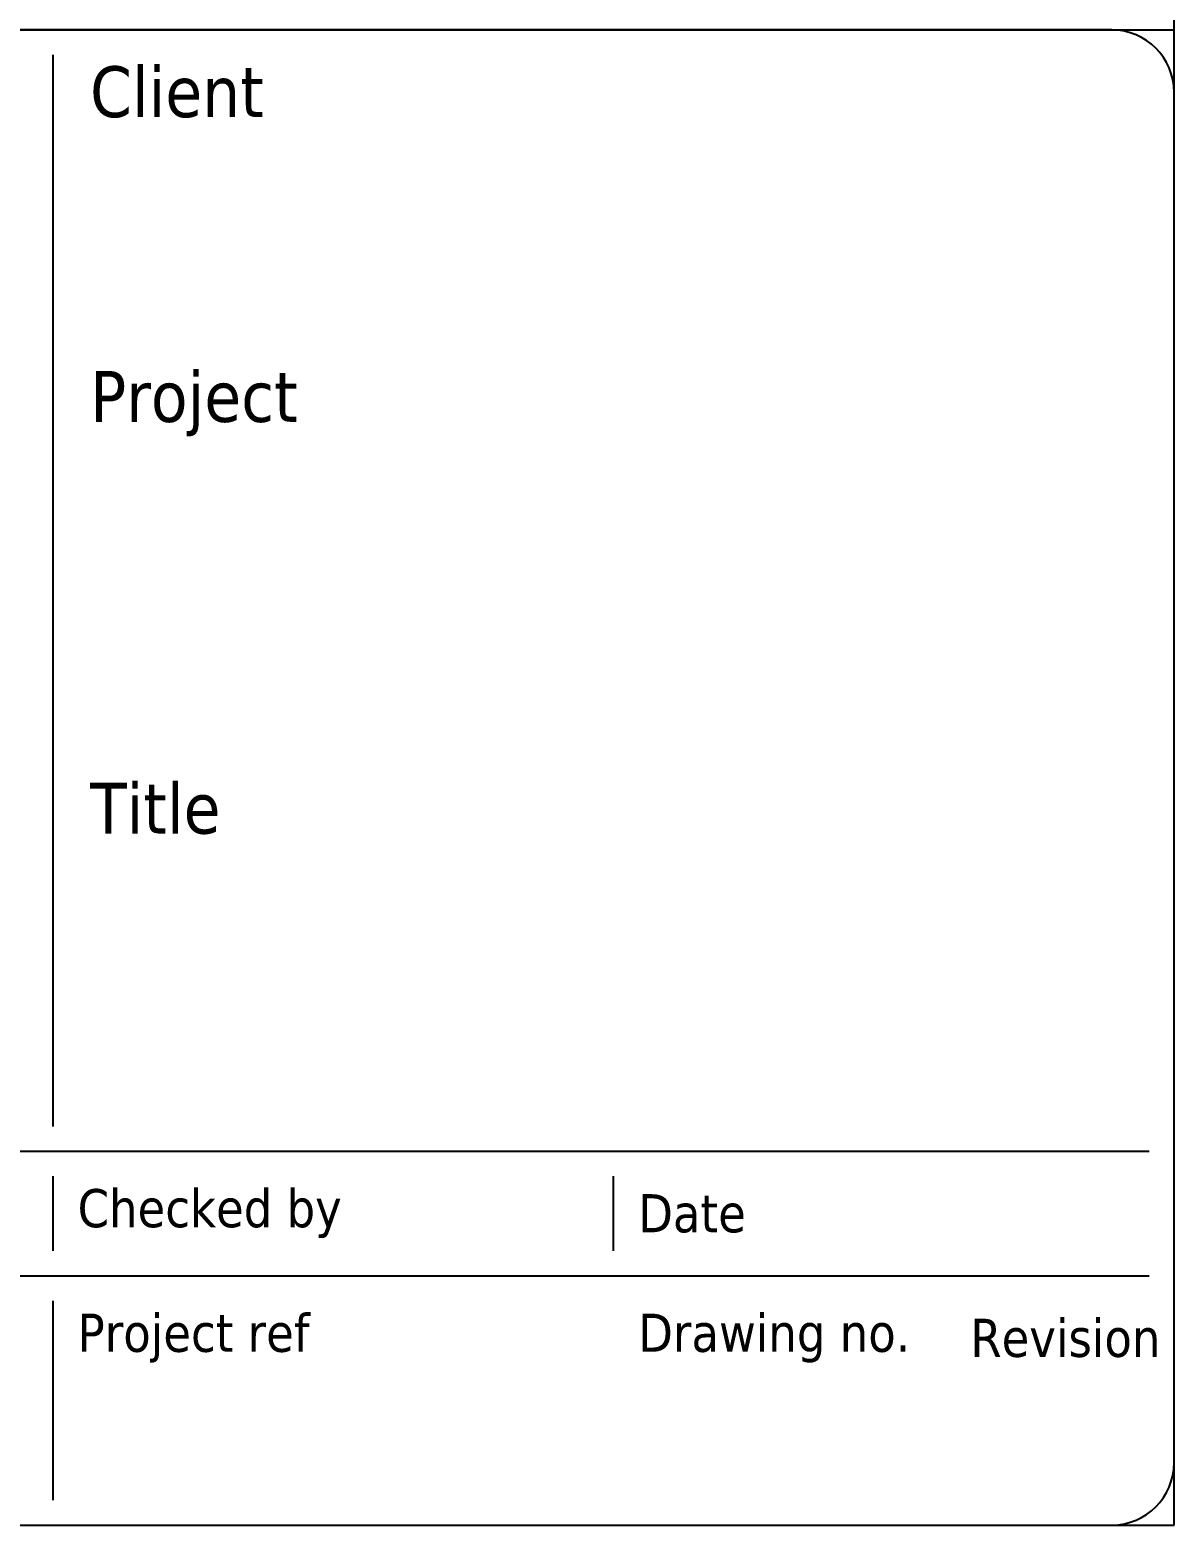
# Paper-space layout 'A3mask (portrait)' of a CAD drawing. Extents: x 0 to 277, y 0 to 394.
# Drawn here: x 231.9 to 276.9, y 0 to 58.8 of the extents above; entities that cross this region are included whole.
import ezdxf
from ezdxf.enums import TextEntityAlignment as Align

# ---------------------------------------------------------------- set-up
doc = ezdxf.new("R2010")
doc.units = 0
doc.layers.get('0').update_dxf_attribs({"linetype": 'CONTINUOUS'})
doc.layers.get('Defpoints').update_dxf_attribs({"linetype": 'CONTINUOUS'})
doc.layers.add('JPP_Mask', color=7, linetype='CONTINUOUS')
doc.styles.add('JPP', font='arial.ttf')

# ---------------------------------------------------------------- blocks, each defined once
blk = doc.blocks.new('A3mask (portrait)')
at = {"color": 154, "true_color": 0x004a91}
for p, q in [((274.4, 58.8), (191.1, 58.8)), ((232.75, 57.82), (232.75, 15.68)), ((276.85, 2.45), (276.85, 56.35)), ((189.63, 14.7), (275.87, 14.7)), ((232.75, 13.72), (232.75, 10.78)), ((254.8, 10.78), (254.8, 13.72)), ((189.63, 9.8), (275.87, 9.8)), ((232.75, 8.82), (232.75, 0.98)), ((191.1, 0), (274.4, 0))]:
    blk.add_line(p, q, dxfattribs=at)
for centre, start, end in [((274.4, 56.35), 0, 90), ((274.4, 2.45), 270, 0)]:
    blk.add_arc(centre, 2.45, start, end, dxfattribs=at)
at = {"layer": 'Defpoints'}
blk.add_lwpolyline([(276.85, 0), (276.85, 394.45), (0, 394.45), (0, 0)], close=True, dxfattribs=at)
blk.add_lwpolyline([(188.65, 0), (188.65, 58.8), (276.85, 58.8)], dxfattribs=at)
at = {"color": 2, "style": 'JPP'}
for s, insert, char_height, attachment_point in [('{\\fTahoma|b0|i0|c0|p34;Client}', (234.22, 56.35), 2, 4), ('{\\fTahoma|b0|i0|c0|p34;Project}', (234.22, 44.1), 2, 4), ('{\\fTahoma|b0|i0|c0|p34;Title}', (234.22, 28.175), 2, 4), ('{\\fTahoma|b0|i0|c0|p34;Checked by}', (233.73, 12.25), 1.5, 4), ('{\\fTahoma|b0|i0|c0|p34;Date}', (255.78, 12.25), 1.5, 4), ('{\\fTahoma|b0|i0|c0|p34;Project ref}', (233.73, 7.35), 1.5, 4), ('{\\fTahoma|b0|i0|c0|p34;Drawing no.}', (255.78, 7.35), 1.5, 4), ('{\\fTahoma|b0|i0|c0|p34;Revision}', (272.575, 7.35), 1.5, 5)]:
    blk.add_mtext(s, dxfattribs=dict(at, insert=insert, char_height=char_height, attachment_point=attachment_point))
at = {"color": 7, "style": 'JPP'}
for tag, p in [('Client', (244.02, 56.35)), ('Project1', (244.02, 44.1)), ('Project2', (244.02, 40.425)), ('Project3', (244.02, 36.75)), ('Title1', (244.02, 28.175)), ('Title2', (244.02, 24.5)), ('Title3', (244.02, 20.825)), ('Status', (191.1, 3.675))]:
    blk.add_attdef(tag, text='', height=1.7, dxfattribs=at).set_placement(p, align=Align.MIDDLE_LEFT)
at = {"color": 2, "style": 'JPP'}
for tag, p in [('Scale', (204.575, 12.25)), ('Drawn', (226.625, 12.25)), ('Checked', (248.675, 12.25)), ('Date', (270.725, 12.25))]:
    blk.add_attdef(tag, text='', height=1, dxfattribs=at).set_placement(p, align=Align.MIDDLE_CENTER)
at = {"color": 6, "style": 'JPP'}
for tag, p in [('Ref', (235.2, 3.675)), ('DrgNo.', (255.78, 3.675))]:
    blk.add_attdef(tag, text='', height=2, dxfattribs=at).set_placement(p, align=Align.MIDDLE_LEFT)
blk.add_attdef('Rev', text='', height=2, dxfattribs=at).set_placement((272.575, 3.675), align=Align.MIDDLE_CENTER)
blk = doc.blocks.new('A3revisionblock')
at = {"layer": 'Defpoints'}
for p, q in [((0, 10), (88.2, 10)), ((0, 0), (88.2, 0))]:
    blk.add_line(p, q, dxfattribs=at)
at = {"color": 2, "style": 'JPP'}
for s, p in [('Rev', (1.78, 6.033)), ('Date', (64.984, 6.033)), ('Ch', (77.55, 2.034)), ('By', (64.984, 2))]:
    blk.add_text(s, height=2, dxfattribs=at).set_placement(p)
at = {"color": 2, "style": 'JPP', "flags": 8}
for tag, p in [('RevLetter', (7.525, 6)), ('RevNote_001', (12.739, 5.999)), ('RevDate', (72.225, 6)), ('RevChecked', (81.78, 2.034)), ('RevBy', (69.214, 2))]:
    blk.add_attdef(tag, p, '', height=2, dxfattribs=at)

psp = doc.layouts.new('A3mask (portrait)')

# ---------------------------------------------------------------- block references
psp.add_blockref('A3revisionblock', (188.65, 58.8))
at = {"layer": 'JPP_Mask'}
psp.add_blockref('A3mask (portrait)', (0, 0), dxfattribs=at)

doc.saveas('drawing.dxf')
